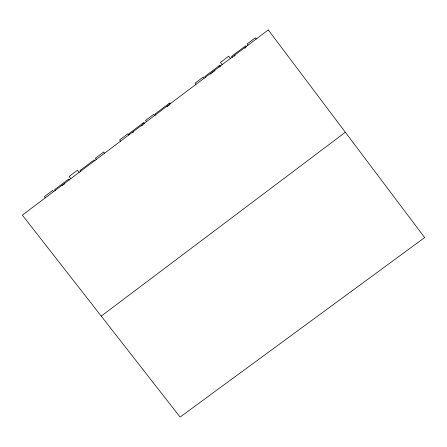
<?xml version="1.0" encoding="UTF-8"?>
<svg xmlns="http://www.w3.org/2000/svg" width="447" height="447" viewBox="0 0 447 447"><rect width="100%" height="100%" fill="white"/><g stroke="black" fill="none" stroke-linecap="round" stroke-linejoin="round"><path stroke-width="0.67" d="M61.949 185.879L63.033 185.064M63.77 184.51L64.837 183.7M132.58 132.686L133.642 131.887M141.543 125.937L142.604 125.138M167.049 106.727L168.111 105.928M168.798 105.408L169.882 104.592M210.341 74.124L211.409 73.319M212.146 72.766L213.23 71.95M213.968 71.391L215.041 70.587M234.072 56.255L235.156 55.434M244.772 48.198L245.833 47.393M101.229 316.102L345.341 132.262M256.22 39.001L255.321 37.805L247.096 44.002L247.996 45.192M246.537 46.862L245.71 45.762L231.619 56.378L232.446 57.479M230.373 58.462L228.663 56.193L220.438 62.384L222.148 64.659M220.539 66.447L219.712 65.34L204.815 76.56L205.642 77.661M218.907 65.949L219.734 67.05M204.123 78.231L203.229 77.04L195.004 83.231L195.898 84.427M170.771 103.922L169.944 102.821L154.958 114.108L155.791 115.209M169.05 103.492L169.743 104.408M154.662 115.482L153.762 114.292L145.538 120.483L146.437 121.673M144.644 123.601L143.817 122.5L128.92 133.714L129.747 134.821M143.012 123.104L143.839 124.205M128.753 134.994L127.853 133.798L119.628 139.995L120.528 141.185M104.553 153.215L103.659 152.025L95.434 158.216L96.334 159.411M95.01 160.981L94.177 159.881L80.086 170.491L80.918 171.592M79.069 172.413L77.432 170.24L69.207 176.431L70.844 178.604M69.536 180.163L68.704 179.063L54.612 189.679L55.445 190.78M53.511 191.657L52.617 190.461L44.393 196.658L45.287 197.848M268.273 29.921L22.35 215.124L180.107 417.079L424.65 237.569L268.273 29.921"/></g></svg>
